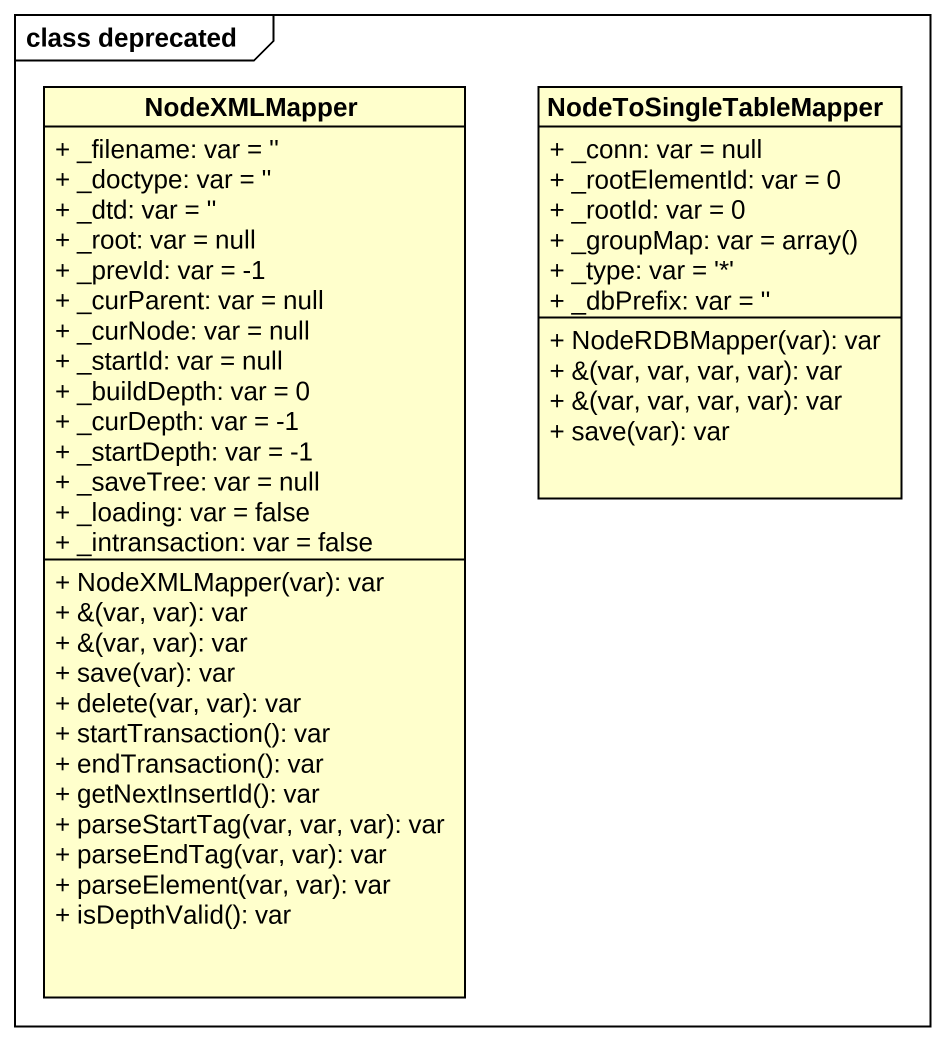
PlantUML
@startuml
mainframe class deprecated
hide circle
hide empty members
skinparam classAttributeIconSize 0
class NodeXMLMapper {
  + _filename: var = ''
  + _doctype: var = ''
  + _dtd: var = ''
  + _root: var = null
  + _prevId: var = -1
  + _curParent: var = null
  + _curNode: var = null
  + _startId: var = null
  + _buildDepth: var = 0
  + _curDepth: var = -1
  + _startDepth: var = -1
  + _saveTree: var = null
  + _loading: var = false
  + _intransaction: var = false
  + NodeXMLMapper(var): var
  + &(var, var): var
  + &(var, var): var
  + save(var): var
  + delete(var, var): var
  + startTransaction(): var
  + endTransaction(): var
  + getNextInsertId(): var
  + parseStartTag(var, var, var): var
  + parseEndTag(var, var): var
  + parseElement(var, var): var
  + isDepthValid(): var
}
class NodeToSingleTableMapper {
  + _conn: var = null
  + _rootElementId: var = 0
  + _rootId: var = 0
  {field} + _groupMap: var = array()
  + _type: var = '*'
  + _dbPrefix: var = ''
  + NodeRDBMapper(var): var
  + &(var, var, var, var): var
  + &(var, var, var, var): var
  + save(var): var
}
@enduml
